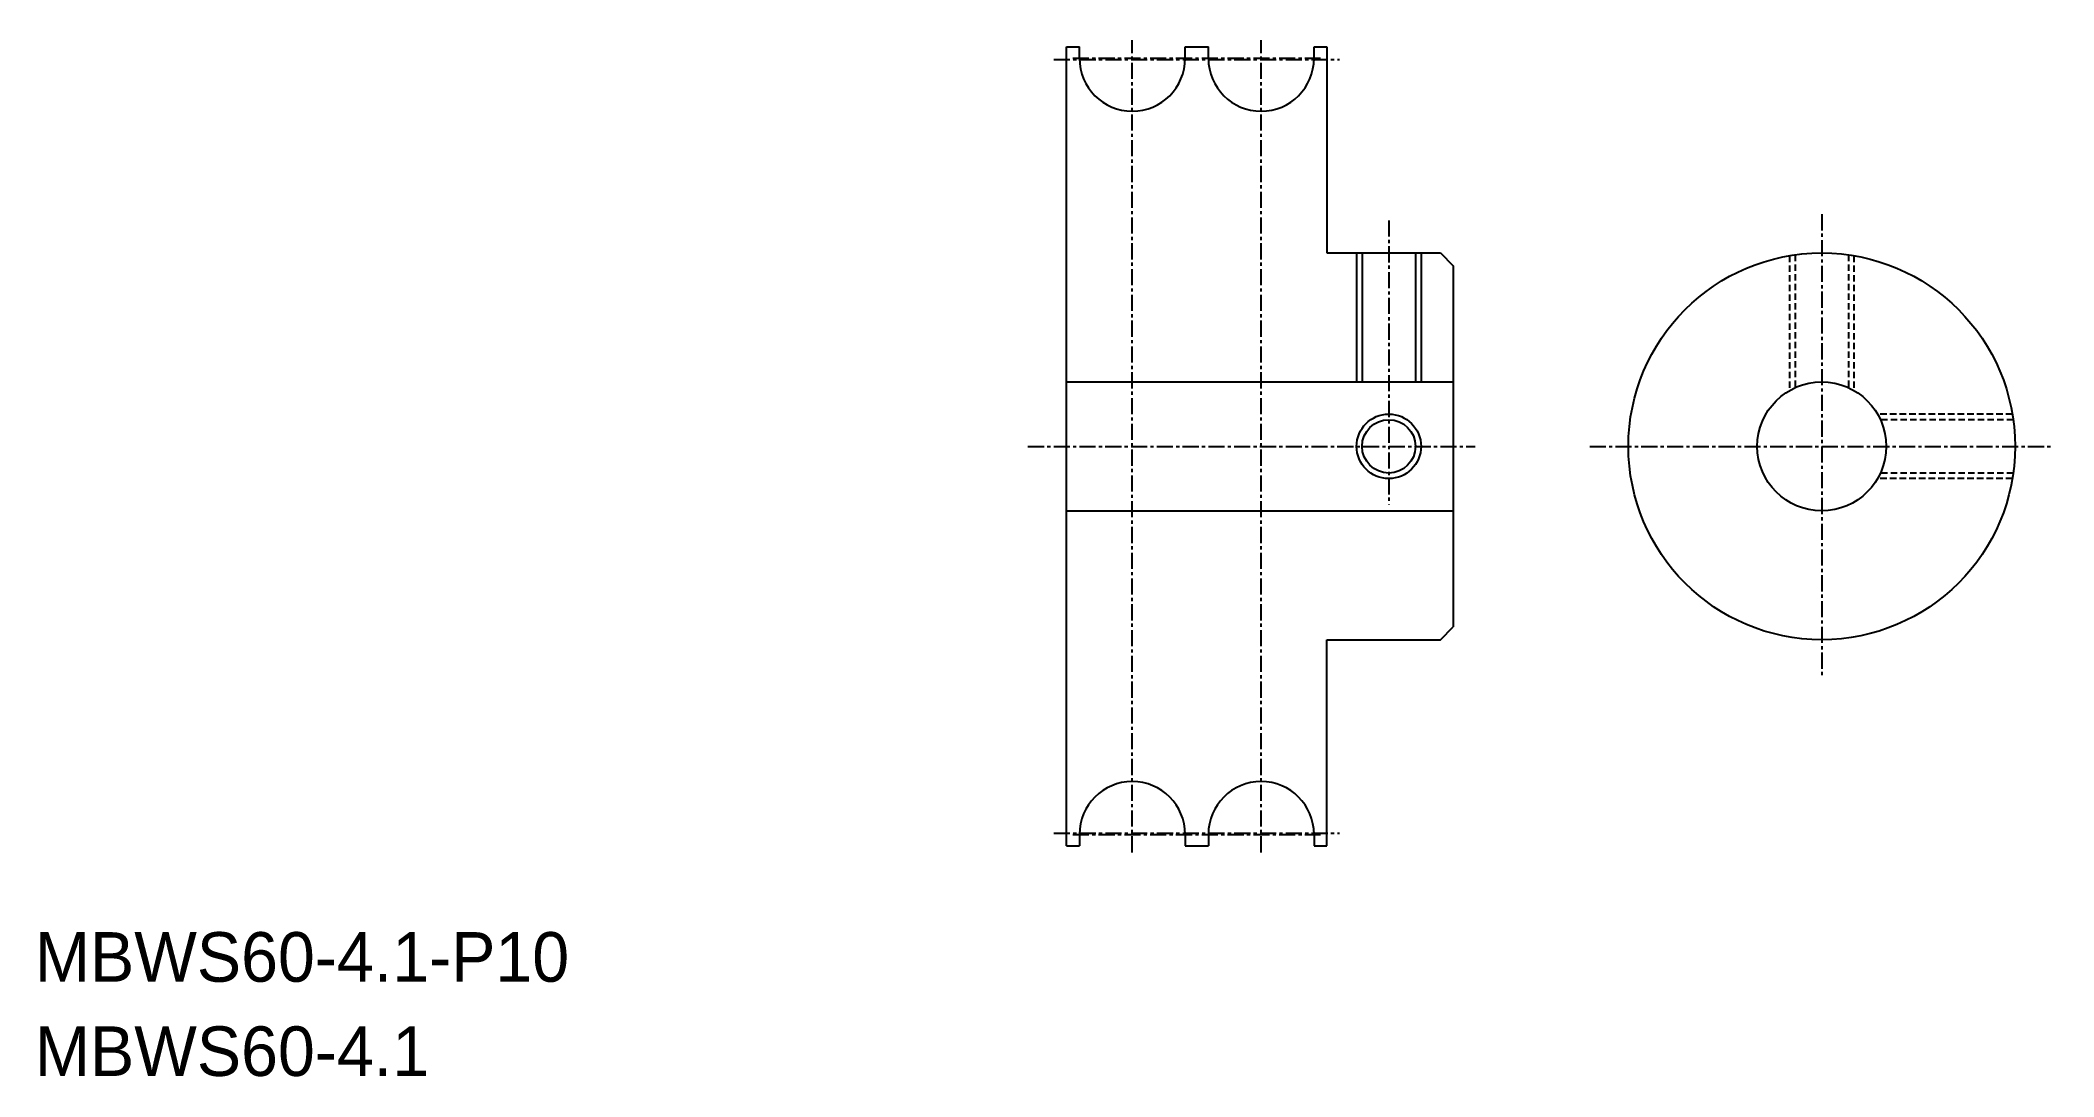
# Model space of a CAD drawing. Extents: x -31 to 125, y -21 to 59.
import ezdxf

# ---------------------------------------------------------------- set-up
doc = ezdxf.new("R2010")
doc.units = 0
doc.linetypes.add('CENTER', pattern=[2, 1.25, -0.25, 0.25, -0.25])
doc.linetypes.add('DASHED', pattern=[0.75, 0.5, -0.25])
doc.layers.get('0').update_dxf_attribs({"linetype": 'CONTINUOUS'})
doc.layers.add('CENTER', color=1, linetype='CENTER')

msp = doc.modelspace()

# ---------------------------------------------------------------- linework, layer by layer
at = {"color": 7, "linetype": 'CONTINUOUS'}
for p, q in [((48.32, -3.27), (48.32, 58.73)), ((48.32, 58.73), (49.32, 58.73)), ((49.32, 57.83), (49.32, 58.73)), ((57.52, 57.83), (57.52, 58.73)), ((57.52, 58.73), (59.32, 58.73)), ((59.32, 57.83), (59.32, 58.73)), ((67.52, 58.73), (68.52, 58.73)), ((67.52, 57.83), (67.52, 58.73)), ((68.52, 58.73), (68.52, 42.73)), ((68.52, 42.73), (77.32, 42.73)), ((71.25, 42.73), (71.25, 32.73)), ((75.38, 42.73), (75.38, 32.73)), ((77.32, 42.73), (78.32, 41.73)), ((78.32, 41.73), (78.32, 13.73)), ((48.32, 32.73), (78.32, 32.73)), ((48.32, 22.73), (78.32, 22.73)), ((68.52, 12.73), (77.32, 12.73)), ((68.52, -3.27), (68.52, 12.73)), ((77.32, 12.73), (78.32, 13.73)), ((49.32, -2.37), (49.32, -3.27)), ((57.52, -2.37), (57.52, -3.27)), ((59.32, -2.37), (59.32, -3.27)), ((67.52, -2.37), (67.52, -3.27)), ((48.32, -3.27), (49.32, -3.27)), ((57.52, -3.27), (59.32, -3.27)), ((67.52, -3.27), (68.52, -3.27))]:
    msp.add_line(p, q, dxfattribs=at)
at = {"color": 3, "linetype": 'CONTINUOUS'}
for p, q in [((70.82, 42.73), (70.82, 32.73)), ((75.82, 42.73), (75.82, 32.73))]:
    msp.add_line(p, q, dxfattribs=at)
at = {"color": 3, "linetype": 'DASHED'}
for p, q in [((104.41, 42.52), (104.41, 32.06)), ((104.84, 42.59), (104.84, 32.28)), ((108.98, 42.59), (108.98, 32.28)), ((109.41, 42.52), (109.41, 32.06)), ((121.7, 30.23), (111.24, 30.23)), ((121.77, 29.8), (111.46, 29.8)), ((121.7, 25.23), (111.24, 25.23)), ((121.77, 25.66), (111.46, 25.66))]:
    msp.add_line(p, q, dxfattribs=at)
at = {"color": 7, "linetype": 'CONTINUOUS'}
for centre, radius in [((106.91, 27.73), 15), ((106.91, 27.73), 5), ((73.32, 27.73), 2.07)]:
    msp.add_circle(centre, radius, dxfattribs=at)
at = {"color": 3, "linetype": 'CONTINUOUS'}
msp.add_circle((73.32, 27.73), 2.5, dxfattribs=at)
at = {"color": 7, "linetype": 'CONTINUOUS'}
for centre, start, end in [((53.42, 57.83), 180, 360), ((63.42, 57.83), 180, 360), ((53.42, -2.37), 0, 180), ((63.42, -2.37), 0, 180)]:
    msp.add_arc(centre, 4.1, start, end, dxfattribs=at)
at = {"layer": 'CENTER', "color": 1, "linetype": 'CENTER'}
for p, q in [((48.81, 57.85), (68.02, 57.85)), ((53.42, -3.77), (53.42, 59.23)), ((63.42, -3.77), (63.42, 59.23)), ((47.33, 57.73), (69.5, 57.73)), ((106.91, 45.73), (106.91, 9.73)), ((73.32, 45.25), (73.32, 23.23)), ((45.32, 27.73), (80.01, 27.73)), ((88.91, 27.73), (124.91, 27.73)), ((47.33, -2.27), (69.5, -2.27)), ((48.81, -2.39), (68.02, -2.39))]:
    msp.add_line(p, q, dxfattribs=at)

# ---------------------------------------------------------------- texts
at = {"color": 7, "linetype": 'CONTINUOUS'}
for s, height, p in [('MBWS60-4.1-P10', 3.8472, (-31.73, -13.8)), ('MBWS60-4.1', 3.847, (-31.73, -21.11))]:
    msp.add_text(s, height=height, dxfattribs=at).set_placement(p)

doc.saveas('drawing.dxf')
